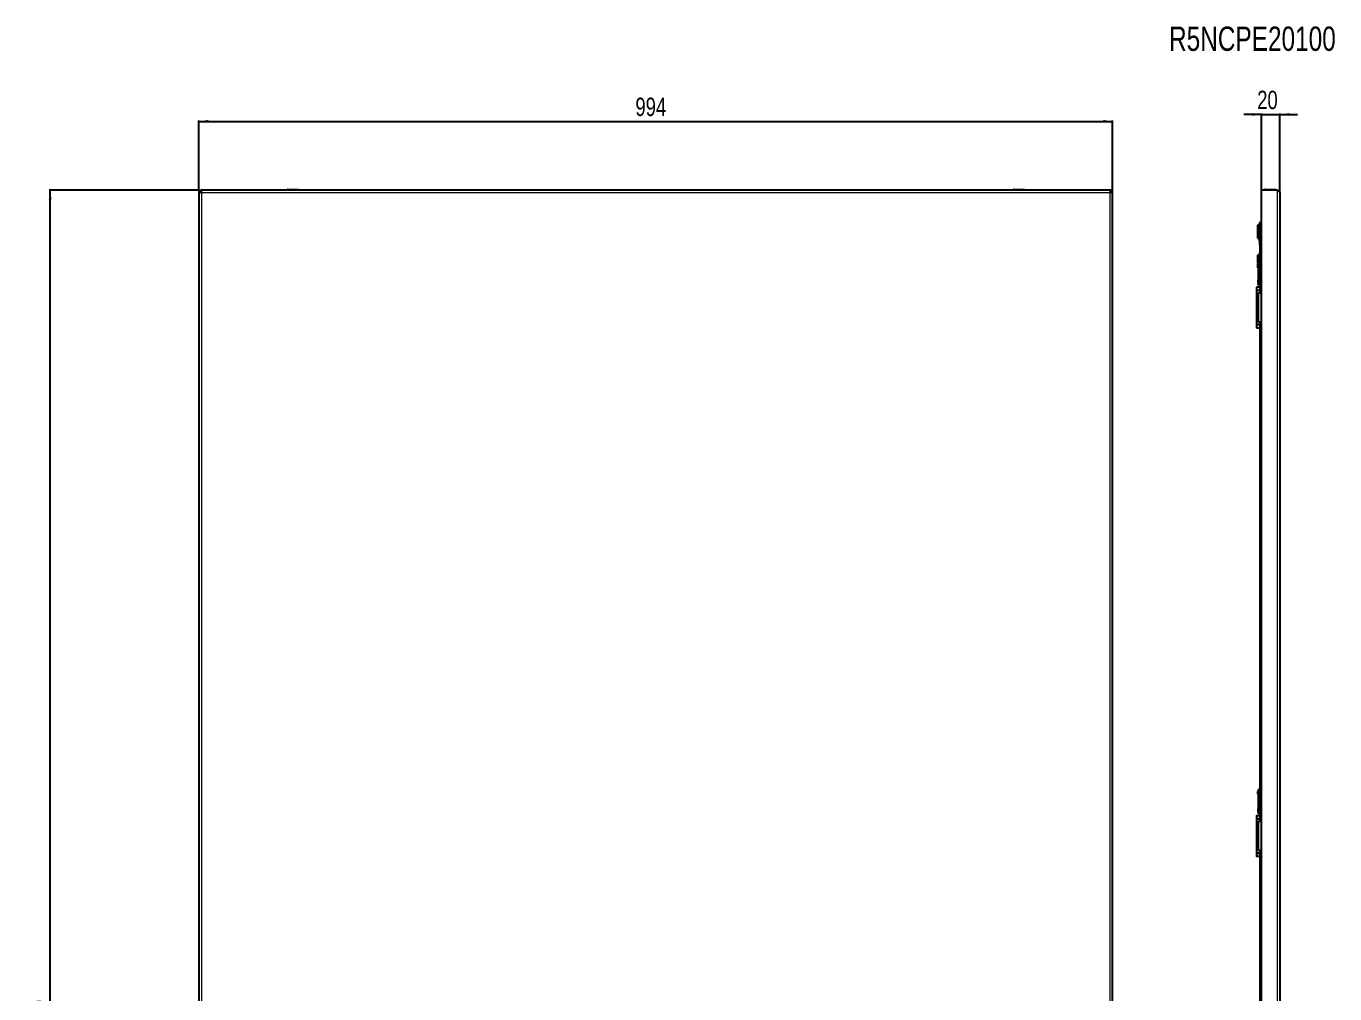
# Model space of a CAD drawing. Header units: millimetres. Extents: x -847 to 1903, y -1228 to 1043.
# Drawn here: x -847 to 577, y -10 to 1043 of the extents above; entities that cross this region are included whole.
import ezdxf

# ---------------------------------------------------------------- set-up
doc = ezdxf.new("R2010")
doc.units = ezdxf.units.MM
doc.layers.add('FORMAT', color=7, linetype='Continuous')
doc.styles.add('SLDTEXTSTYLE0', font='TXT', dxfattribs={"width": 0.75})
doc.dimstyles.new('SLDDIMSTYLE0', dxfattribs={"dimtxt": 20, "dimasz": 10, "dimexe": 0, "dimexo": 0.0625, "dimgap": 5, "dimtad": 2, "dimdec": 1, "dimrnd": 1e-09, "dimzin": 12, "dimdsep": 46, "dimtxsty": 'SLDTEXTSTYLE0', "dimsah": 1, "dimcen": 0.09, "dimadec": 0, "dimazin": 3, "dimtfac": 1, "dimtofl": 0, "dimtmove": 0, "dimatfit": 3, "dimfxl": 0, "dimfrac": 2, "dimtolj": 1, "dimtzin": 12, "dimarcsym": 0})
doc.dimstyles.new('SLDDIMSTYLE1', dxfattribs={"dimtxt": 20, "dimasz": 10, "dimexe": 0, "dimexo": 0.0625, "dimgap": 5, "dimtad": 2, "dimdec": 1, "dimrnd": 1e-09, "dimzin": 12, "dimdsep": 46, "dimtxsty": 'SLDTEXTSTYLE0', "dimsah": 1, "dimcen": 0.09, "dimadec": 0, "dimazin": 3, "dimtfac": 1, "dimtmove": 0, "dimatfit": 0, "dimfxl": 0, "dimfrac": 2, "dimtolj": 1, "dimtzin": 12, "dimarcsym": 0})

# ---------------------------------------------------------------- blocks, each defined once
blk = doc.blocks.new('_D')
at = {"layer": 'FORMAT'}
for p, q in [((-659, 864.6), (-659, 940.6)), ((335, 864.6), (335, 940.6)), ((-659, 939.6), (335, 939.6))]:
    blk.add_line(p, q, dxfattribs=at)
for points in [[(-659, 939.6), (-649, 938.1), (-649, 941.1)], [(335, 939.6), (325, 941.1), (325, 938.1)]]:
    blk.add_solid(points, dxfattribs=at)
at = {"layer": 'FORMAT', "insert": (-184.1, 965.4), "char_height": 20, "attachment_point": 1, "style": 'SLDTEXTSTYLE0'}
blk.add_mtext('994', dxfattribs=at)
blk = doc.blocks.new('_D_1')
at = {"layer": 'FORMAT'}
for p, q in [((-659, 864.6), (-822, 864.6)), ((-821, -1090.4), (-821, 864.6)), ((-659, -1090.4), (-822, -1090.4))]:
    blk.add_line(p, q, dxfattribs=at)
for points in [[(-821, 864.6), (-822.5, 854.6), (-819.4, 854.6)], [(-821, -1090.4), (-819.4, -1080.4), (-822.5, -1080.4)]]:
    blk.add_solid(points, dxfattribs=at)
at = {"layer": 'FORMAT', "insert": (-846.8, -60.8), "char_height": 20, "attachment_point": 1, "rotation": 90, "style": 'SLDTEXTSTYLE0'}
blk.add_mtext('1955', dxfattribs=at)
blk = doc.blocks.new('_D_3')
at = {"layer": 'FORMAT'}
for p, q in [((497.3, 947.1), (478, 947.1)), ((497.3, 864.6), (497.3, 948.1)), ((497.3, 947.1), (517.3, 947.1)), ((517.3, 862), (517.3, 948.1)), ((517.3, 947.1), (536.5, 947.1))]:
    blk.add_line(p, q, dxfattribs=at)
for points in [[(497.3, 947.1), (487.3, 948.6), (487.3, 945.6)], [(517.3, 947.1), (527.3, 945.6), (527.3, 948.6)]]:
    blk.add_solid(points, dxfattribs=at)
at = {"layer": 'FORMAT', "insert": (492.5, 972.9), "char_height": 20, "attachment_point": 1, "style": 'SLDTEXTSTYLE0'}
blk.add_mtext('20', dxfattribs=at)

msp = doc.modelspace()

# ---------------------------------------------------------------- linework, layer by layer
at = {"color": 7, "linetype": 'Continuous', "lineweight": 25}
for p, q in [((-658.97, -1090.4), (-658.97, 864.6)), ((-658.97, 864.6), (-656.97, 864.6)), ((332.73, 864.6), (-656.67, 864.6)), ((-656.67, 862.87), (-656.67, 864.6)), ((-562.72, 865.35), (-562.72, 864.6)), ((-562.47, 865.6), (-551.47, 865.6)), ((-551.22, 864.6), (-551.22, 865.35)), ((227.28, 865.35), (227.28, 864.6)), ((227.53, 865.6), (230.02, 865.6)), ((230.02, 865.6), (238.53, 865.6)), ((238.78, 864.6), (238.78, 865.35)), ((332.73, 864.6), (332.73, 862.86)), ((335.03, 864.6), (333.03, 864.6)), ((335.03, -1090.4), (335.03, 864.6)), ((497.27, -1090.4), (497.27, 864.6)), ((514.67, 864.6), (497.27, 864.6)), ((500.52, 865.35), (500.52, 864.6)), ((500.77, 865.6), (501.67, 865.6)), ((501.67, 865.6), (511.77, 865.6)), ((512.02, 864.6), (512.02, 865.35)), ((517.27, 862), (517.27, -35.4)), ((493.77, 827.1), (493.27, 826.6)), ((493.27, 819.6), (493.27, 826.6)), ((495.27, 827.1), (493.77, 827.1)), ((493.77, 827.1), (493.77, 819.6)), ((495.27, 804.9), (495.27, 829.3)), ((495.57, 829.6), (497.27, 829.6)), ((493.27, 812.6), (493.27, 819.6)), ((493.27, 812.6), (493.77, 812.1)), ((493.77, 819.6), (493.77, 812.1)), ((493.77, 812.1), (495.07, 812.1)), ((495.05, 818.54), (495.07, 818.54)), ((495.27, 815.31), (495.05, 815.31)), ((495.07, 824.95), (495.27, 824.95)), ((495.07, 822.96), (495.07, 824.95)), ((495.07, 822.96), (495.27, 822.96)), ((495.07, 820.99), (495.07, 822.96)), ((495.07, 820.99), (495.27, 820.99)), ((495.07, 819.95), (495.27, 819.95)), ((495.07, 818.9), (495.07, 819.95)), ((495.07, 818.9), (495.27, 818.9)), ((495.07, 817.51), (495.07, 818.9)), ((495.07, 817.51), (495.27, 817.51)), ((495.07, 817.02), (495.07, 817.51)), ((495.07, 817.02), (495.27, 817.02)), ((495.07, 816.23), (495.07, 817.02)), ((495.07, 816.23), (495.27, 816.23)), ((495.07, 815.45), (495.07, 816.23)), ((495.07, 811.99), (495.27, 811.99)), ((495.07, 811.66), (495.07, 811.99)), ((495.07, 811.66), (495.27, 811.66)), ((495.07, 810.99), (495.07, 811.66)), ((495.07, 810.99), (495.27, 810.99)), ((495.07, 809.96), (495.27, 809.96)), ((495.07, 809.85), (495.07, 809.96)), ((495.07, 809.85), (495.27, 809.85)), ((495.07, 809.6), (495.07, 809.85)), ((495.07, 809.24), (495.07, 809.6)), ((495.07, 809.6), (495.27, 809.6)), ((495.07, 809.24), (495.27, 809.24)), ((495.27, 804.6), (495.27, 787.6)), ((495.27, 804.6), (495.57, 804.6)), ((496.22, 804.6), (495.57, 804.6)), ((496.22, 804.6), (497.27, 804.6)), ((493.77, 794.6), (493.27, 794.1)), ((493.27, 784.87), (493.27, 794.1)), ((493.27, 783.2), (493.27, 783.89)), ((493.67, 787.1), (493.67, 762.1)), ((495.27, 794.6), (493.77, 794.6)), ((493.77, 794.6), (493.77, 787.42)), ((497.16, 787.6), (495.67, 787.6)), ((493.27, 780.1), (493.27, 782.39)), ((493.27, 780.1), (493.67, 779.7)), ((491.72, 758.6), (491.72, 756.6)), ((495.27, 759.1), (492.22, 759.1)), ((492.22, 756.1), (495.27, 756.1)), ((492.22, 756.1), (492.22, 755.8)), ((492.22, 718.4), (492.22, 755.8)), ((492.22, 755.8), (495.22, 755.8)), ((494.72, 756.1), (494.72, 755.8)), ((495.22, 755.8), (495.27, 755.8)), ((495.27, 761.6), (495.27, 753.1)), ((495.67, 761.6), (497.27, 761.6)), ((493.77, 753.1), (496.77, 753.1)), ((493.77, 721.1), (493.77, 753.1)), ((497.27, 753.1), (496.77, 753.1)), ((491.72, 717.6), (491.72, 715.6)), ((495.22, 718.4), (492.22, 718.4)), ((492.22, 718.4), (492.22, 718.1)), ((495.27, 718.1), (492.22, 718.1)), ((492.22, 715.1), (495.27, 715.1)), ((496.77, 721.1), (493.77, 721.1)), ((494.72, 718.4), (494.72, 718.1)), ((495.27, 718.4), (495.22, 718.4)), ((495.27, 721.1), (495.27, 212.6)), ((496.77, 721.1), (497.27, 721.1)), ((493.67, 212.1), (493.67, 187.1)), ((497.27, 212.6), (495.67, 212.6)), ((495.27, 186.6), (495.27, 178.1)), ((495.67, 186.6), (497.27, 186.6)), ((491.72, 183.6), (491.72, 181.6)), ((495.27, 184.1), (492.22, 184.1)), ((492.22, 181.1), (495.27, 181.1)), ((492.22, 181.1), (492.22, 180.8)), ((492.22, 143.4), (492.22, 180.8)), ((492.22, 180.8), (495.22, 180.8)), ((493.77, 146.1), (493.77, 178.1)), ((493.77, 178.1), (496.77, 178.1)), ((494.72, 181.1), (494.72, 180.8)), ((495.22, 180.8), (495.27, 180.8)), ((497.27, 178.1), (496.77, 178.1)), ((491.72, 142.6), (491.72, 140.6)), ((495.22, 143.4), (492.22, 143.4)), ((492.22, 143.4), (492.22, 143.1)), ((495.27, 143.1), (492.22, 143.1)), ((496.77, 146.1), (493.77, 146.1)), ((494.72, 143.4), (494.72, 143.1)), ((495.27, 143.4), (495.22, 143.4)), ((495.27, 146.1), (495.27, -33.9)), ((496.77, 146.1), (497.27, 146.1)), ((492.22, 140.1), (495.27, 140.1))]:
    msp.add_line(p, q, dxfattribs=at)
at = {"color": 8, "linetype": 'Continuous', "lineweight": 18}
for p, q in [((-656.37, 862), (-656.37, -35.42)), ((332.43, 862), (-656.37, 862)), ((-551.22, 865.35), (-562.72, 865.35)), ((229.88, 865.35), (227.28, 865.35)), ((238.78, 865.35), (229.88, 865.35)), ((332.43, -1087.8), (332.43, 862)), ((501.46, 865.35), (500.52, 865.35)), ((512.02, 865.35), (501.46, 865.35)), ((514.67, -1090.4), (514.67, 864.6)), ((495.27, 829.3), (495.57, 829.3)), ((495.57, 829.6), (495.57, 829.3)), ((497.27, 829.3), (495.57, 829.3)), ((495.57, 829.3), (495.57, 804.9)), ((495.07, 813.73), (495.27, 813.73)), ((495.57, 804.9), (495.27, 804.9)), ((495.57, 804.9), (497.27, 804.9)), ((495.57, 804.9), (495.57, 804.6)), ((495.67, 787.1), (497.27, 787.1)), ((495.67, 762.1), (495.67, 787.1)), ((495.22, 755.8), (495.22, 756.1)), ((495.22, 753.1), (495.22, 755.8)), ((497.27, 762.1), (495.67, 762.1)), ((496.77, 721.1), (496.77, 753.1)), ((495.22, 718.4), (495.22, 721.1)), ((495.22, 718.1), (495.22, 718.4)), ((495.67, 187.1), (495.67, 212.1)), ((495.67, 212.1), (497.27, 212.1)), ((497.27, 187.1), (495.67, 187.1)), ((495.22, 180.8), (495.22, 181.1)), ((495.22, 178.1), (495.22, 180.8)), ((496.77, 146.1), (496.77, 178.1)), ((495.22, 143.4), (495.22, 146.1)), ((495.22, 143.1), (495.22, 143.4))]:
    msp.add_line(p, q, dxfattribs=at)
at = {"color": 7, "linetype": 'Continuous', "lineweight": 25}
for centre, radius, start, end in [((-562.47, 865.35), 0.25, 90, 180), ((-551.47, 865.35), 0.25, 0, 90), ((227.53, 865.35), 0.25, 90, 180), ((238.53, 865.35), 0.25, 0, 90), ((500.77, 865.35), 0.25, 90, 180), ((511.77, 865.35), 0.25, 0, 90), ((495.57, 829.3), 0.3, 90, 180), ((495.57, 804.9), 0.3, 180, 270), ((492.22, 758.6), 0.5, 90, 180), ((492.22, 756.6), 0.5, 180, 270), ((492.22, 717.6), 0.5, 90, 180), ((492.22, 715.6), 0.5, 180, 270), ((492.22, 183.6), 0.5, 90, 180), ((492.22, 181.6), 0.5, 180, 270), ((492.22, 142.6), 0.5, 90, 180), ((492.22, 140.6), 0.5, 180, 270)]:
    msp.add_arc(centre, radius, start, end, dxfattribs=at)
for points, knots in [([(-658.97, 864.6), (-658.97, 864.49), (-658.95, 864.38), (-658.89, 864.16), (-658.84, 864.05), (-658.71, 863.84), (-658.63, 863.73), (-658.44, 863.51), (-658.33, 863.4), (-658.09, 863.19), (-657.96, 863.08), (-657.67, 862.86), (-657.52, 862.75), (-657.05, 862.43), (-656.72, 862.22), (-656.37, 862)], [0, 0, 0, 0, 0.125, 0.125, 0.25, 0.25, 0.375, 0.375, 0.5, 0.5, 0.625, 0.625, 0.75, 0.75, 1, 1, 1, 1]), ([(-656.97, 864.6), (-656.97, 864.16), (-656.91, 863.73), (-656.69, 862.86), (-656.53, 862.43), (-656.37, 862)], [0, 0, 0, 0, 0.5, 0.5, 1, 1, 1, 1]), ([(-656.37, 862), (-656.4, 862.34), (-656.42, 862.68), (-656.47, 863.31), (-656.5, 863.6), (-656.55, 864.08), (-656.57, 864.27), (-656.62, 864.53), (-656.65, 864.6), (-656.67, 864.6)], [0, 0, 0, 0, 0.25, 0.25, 0.5, 0.5, 0.75, 0.75, 1, 1, 1, 1]), ([(332.43, 862), (332.59, 862.43), (332.74, 862.86), (332.96, 863.73), (333.03, 864.16), (333.03, 864.6)], [0, 0, 0, 0, 0.5, 0.5, 1, 1, 1, 1]), ([(332.43, 862), (332.6, 862.11), (332.77, 862.21), (333.1, 862.43), (333.27, 862.54), (333.58, 862.76), (333.73, 862.87), (334.01, 863.08), (334.15, 863.19), (334.39, 863.41), (334.5, 863.52), (334.68, 863.73), (334.77, 863.84), (334.96, 864.17), (335.03, 864.38), (335.03, 864.6)], [0, 0, 0, 0, 0.125, 0.125, 0.25, 0.25, 0.375, 0.375, 0.5, 0.5, 0.625, 0.625, 0.75, 0.75, 1, 1, 1, 1]), ([(332.73, 864.6), (332.7, 864.6), (332.68, 864.53), (332.63, 864.27), (332.6, 864.08), (332.55, 863.6), (332.53, 863.31), (332.48, 862.68), (332.45, 862.34), (332.43, 862)], [0, 0, 0, 0, 0.25, 0.25, 0.5, 0.5, 0.75, 0.75, 1, 1, 1, 1]), ([(514.67, 864.6), (514.84, 864.49), (515.01, 864.38), (515.35, 864.16), (515.51, 864.05), (515.83, 863.84), (515.98, 863.73), (516.26, 863.51), (516.39, 863.4), (516.63, 863.19), (516.74, 863.08), (516.93, 862.86), (517.01, 862.75), (517.21, 862.43), (517.27, 862.22), (517.27, 862)], [0, 0, 0, 0, 0.125, 0.125, 0.25, 0.25, 0.375, 0.375, 0.5, 0.5, 0.625, 0.625, 0.75, 0.75, 1, 1, 1, 1]), ([(495.07, 820.12), (495.07, 820.16), (495.07, 820.45), (495.07, 820.74), (495.07, 820.99)], [0, 0, 0, 0, 0.13949841, 1, 1, 1, 1]), ([(495.07, 813.73), (495.07, 814.05), (495.07, 814.66), (495.07, 815.23), (495.07, 815.26), (495.07, 815.27)], [0, 0, 0, 0, 0.41567843, 0.77627748, 1, 1, 1, 1]), ([(495.07, 811.99), (495.07, 812.33), (495.07, 812.96), (495.07, 813.49), (495.07, 813.73)], [0, 0, 0, 0, 0.5367999, 1, 1, 1, 1]), ([(495.07, 809.96), (495.07, 810.1), (495.07, 810.36), (495.07, 810.79), (495.07, 810.99)], [0, 0, 0, 0, 0.5476433, 1, 1, 1, 1]), ([(493.37, 785.1), (493.37, 785.16), (493.37, 785.24), (493.37, 785.33), (493.37, 785.42), (493.37, 785.55), (493.37, 785.58), (493.37, 785.6)], [0, 0, 0, 0, 0.1246927, 0.1871822, 0.2497734, 0.5000394, 1, 1, 1, 1]), ([(493.37, 784.89), (493.37, 784.89), (493.37, 784.89), (493.37, 784.91), (493.37, 784.92), (493.37, 784.94), (493.37, 784.98), (493.37, 785.02), (493.37, 785.07), (493.37, 785.09), (493.37, 785.1)], [0, 0, 0, 0, 0.1288253, 0.1801694, 0.2433966, 0.3698599, 0.4998642, 0.7496495, 0.8434763, 1, 1, 1, 1]), ([(493.37, 783.38), (493.37, 783.46), (493.37, 783.62), (493.37, 783.83), (493.37, 784.01), (493.37, 784.18), (493.37, 784.29), (493.37, 784.3), (493.37, 784.3)], [0, 0, 0, 0, 0.1250486, 0.2498861, 0.3708558, 0.4998199, 0.7496086, 1, 1, 1, 1]), ([(493.37, 782.54), (493.37, 782.55), (493.37, 782.56), (493.37, 782.64), (493.37, 782.74), (493.37, 782.87), (493.37, 783.08), (493.37, 783.26), (493.37, 783.38)], [0, 0, 0, 0, 0.25007, 0.3791813, 0.5004993, 0.6241696, 0.7508424, 1, 1, 1, 1]), ([(493.37, 766.66), (493.37, 766.65), (493.37, 766.64), (493.37, 766.55), (493.37, 766.46), (493.37, 766.33), (493.37, 766.12), (493.37, 765.93), (493.37, 765.81)], [0, 0, 0, 0, 0.2500695, 0.3795588, 0.5004992, 0.6245563, 0.7508428, 1, 1, 1, 1]), ([(493.37, 765.81), (493.37, 765.77), (493.37, 765.69), (493.37, 765.54), (493.37, 765.36), (493.37, 765.18), (493.37, 765.01), (493.37, 764.91), (493.37, 764.9), (493.37, 764.89)], [0, 0, 0, 0, 0.06263661, 0.12527825, 0.25007232, 0.37484052, 0.49999408, 0.74969583, 1, 1, 1, 1]), ([(493.37, 764.3), (493.37, 764.3), (493.37, 764.3), (493.37, 764.29), (493.37, 764.28), (493.37, 764.25), (493.37, 764.19), (493.37, 764.14), (493.37, 764.09)], [0, 0, 0, 0, 0.1310705, 0.1824367, 0.2437962, 0.3713877, 0.5004416, 1, 1, 1, 1]), ([(493.37, 764.09), (493.37, 764.07), (493.37, 764.01), (493.37, 763.93), (493.37, 763.87), (493.37, 763.78), (493.37, 763.65), (493.37, 763.62), (493.37, 763.6)], [0, 0, 0, 0, 0.0626863, 0.12517257, 0.18762788, 0.25018469, 0.50031356, 1, 1, 1, 1]), ([(493.37, 210.1), (493.37, 210.16), (493.37, 210.24), (493.37, 210.33), (493.37, 210.42), (493.37, 210.55), (493.37, 210.58), (493.37, 210.6)], [0, 0, 0, 0, 0.1246927, 0.1871822, 0.2497734, 0.5000394, 1, 1, 1, 1]), ([(493.37, 209.89), (493.37, 209.89), (493.37, 209.89), (493.37, 209.91), (493.37, 209.92), (493.37, 209.94), (493.37, 209.98), (493.37, 210.02), (493.37, 210.07), (493.37, 210.09), (493.37, 210.1)], [0, 0, 0, 0, 0.1288253, 0.1801694, 0.2433966, 0.3698599, 0.4998642, 0.7496495, 0.8434763, 1, 1, 1, 1]), ([(493.37, 208.38), (493.37, 208.46), (493.37, 208.62), (493.37, 208.83), (493.37, 209.01), (493.37, 209.18), (493.37, 209.29), (493.37, 209.3), (493.37, 209.3)], [0, 0, 0, 0, 0.1250486, 0.2498861, 0.3708558, 0.4998199, 0.7496086, 1, 1, 1, 1]), ([(493.37, 207.54), (493.37, 207.55), (493.37, 207.56), (493.37, 207.64), (493.37, 207.74), (493.37, 207.87), (493.37, 208.08), (493.37, 208.26), (493.37, 208.38)], [0, 0, 0, 0, 0.25007, 0.3791813, 0.5004993, 0.6241696, 0.7508424, 1, 1, 1, 1]), ([(493.37, 191.66), (493.37, 191.65), (493.37, 191.64), (493.37, 191.55), (493.37, 191.46), (493.37, 191.33), (493.37, 191.12), (493.37, 190.93), (493.37, 190.81)], [0, 0, 0, 0, 0.2500695, 0.3795588, 0.5004992, 0.6245563, 0.7508428, 1, 1, 1, 1]), ([(493.37, 190.81), (493.37, 190.77), (493.37, 190.69), (493.37, 190.54), (493.37, 190.36), (493.37, 190.18), (493.37, 190.01), (493.37, 189.91), (493.37, 189.9), (493.37, 189.89)], [0, 0, 0, 0, 0.0626366, 0.1252782, 0.2500723, 0.3748405, 0.4999941, 0.7496958, 1, 1, 1, 1]), ([(493.37, 189.3), (493.37, 189.3), (493.37, 189.3), (493.37, 189.29), (493.37, 189.28), (493.37, 189.25), (493.37, 189.19), (493.37, 189.14), (493.37, 189.09)], [0, 0, 0, 0, 0.1310705, 0.1824367, 0.2437962, 0.3713877, 0.5004416, 1, 1, 1, 1]), ([(493.37, 189.09), (493.37, 189.07), (493.37, 189.01), (493.37, 188.93), (493.37, 188.87), (493.37, 188.78), (493.37, 188.65), (493.37, 188.62), (493.37, 188.6)], [0, 0, 0, 0, 0.0626863, 0.1251726, 0.1876279, 0.2501847, 0.5003136, 1, 1, 1, 1])]:
    msp.add_open_spline(points, degree=3, knots=knots, dxfattribs=at)
for points in [[(493.67, 787.1), (493.68, 787.16), (493.69, 787.29), (493.81, 787.46), (493.98, 787.57), (494.11, 787.59), (494.17, 787.6)], [(495.67, 787.6), (495.48, 787.6), (495.08, 787.6), (494.59, 787.6), (494.24, 787.6), (494.19, 787.6), (494.17, 787.6)], [(494.17, 761.6), (494.11, 761.6), (493.98, 761.62), (493.81, 761.74), (493.69, 761.9), (493.68, 762.03), (493.67, 762.1)], [(494.17, 761.6), (494.19, 761.6), (494.24, 761.6), (494.59, 761.6), (495.08, 761.6), (495.48, 761.6), (495.67, 761.6)], [(493.67, 212.1), (493.68, 212.16), (493.69, 212.29), (493.81, 212.46), (493.98, 212.57), (494.11, 212.59), (494.17, 212.6)], [(495.67, 212.6), (495.48, 212.6), (495.08, 212.6), (494.59, 212.6), (494.24, 212.6), (494.19, 212.6), (494.17, 212.6)], [(494.17, 186.6), (494.11, 186.6), (493.98, 186.62), (493.81, 186.74), (493.69, 186.9), (493.68, 187.03), (493.67, 187.1)], [(494.17, 186.6), (494.19, 186.6), (494.24, 186.6), (494.59, 186.6), (495.08, 186.6), (495.48, 186.6), (495.67, 186.6)]]:
    msp.add_open_spline(points, degree=3, dxfattribs=at)
at = {"color": 8, "linetype": 'Continuous', "lineweight": 18}
for points in [[(495.67, 787.1), (495.41, 787.1), (494.89, 787.1), (494.23, 787.1), (493.76, 787.1), (493.7, 787.1), (493.67, 787.1)], [(495.67, 787.6), (495.67, 787.59), (495.67, 787.57), (495.67, 787.46), (495.67, 787.29), (495.67, 787.16), (495.67, 787.1)], [(493.67, 762.1), (493.7, 762.1), (493.76, 762.1), (494.23, 762.1), (494.89, 762.1), (495.41, 762.1), (495.67, 762.1)], [(495.67, 762.1), (495.67, 762.03), (495.67, 761.9), (495.67, 761.74), (495.67, 761.62), (495.67, 761.6), (495.67, 761.6)], [(495.67, 212.1), (495.41, 212.1), (494.89, 212.1), (494.23, 212.1), (493.76, 212.1), (493.7, 212.1), (493.67, 212.1)], [(495.67, 212.6), (495.67, 212.59), (495.67, 212.57), (495.67, 212.46), (495.67, 212.29), (495.67, 212.16), (495.67, 212.1)], [(493.67, 187.1), (493.7, 187.1), (493.76, 187.1), (494.23, 187.1), (494.89, 187.1), (495.41, 187.1), (495.67, 187.1)], [(495.67, 187.1), (495.67, 187.03), (495.67, 186.9), (495.67, 186.74), (495.67, 186.62), (495.67, 186.6), (495.67, 186.6)]]:
    msp.add_open_spline(points, degree=3, dxfattribs=at)

# ---------------------------------------------------------------- texts
at = {"layer": 'FORMAT', "insert": (396.57, 1042.76), "char_height": 26.4583, "attachment_point": 1, "style": 'SLDTEXTSTYLE0'}
msp.add_mtext('R5NCPE20100', dxfattribs=at)

# ---------------------------------------------------------------- dimensions: what is measured, and where the dimension line sits
at = {"layer": 'FORMAT'}
for base, p1, p2, dimstyle, picture, middle in [((517.27, 947.1), (497.27, 864.6), (517.27, 862), 'SLDDIMSTYLE1', '_D_3', (507.27, 947.1)), ((335.03, 939.6), (-658.97, 864.6), (335.03, 864.6), 'SLDDIMSTYLE0', '_D', (-161.97, 939.6))]:
    dim = msp.add_linear_dim(base=base, p1=p1, p2=p2, dimstyle=dimstyle, dxfattribs=at)
    dim.commit()
    dim.dimension.update_dxf_attribs({"geometry": picture, "text_midpoint": middle, "dimtype": 160})
dim = msp.add_linear_dim(base=(-820.98, 864.6), p1=(-658.97, -1090.4), p2=(-658.97, 864.6), angle=90, dimstyle='SLDDIMSTYLE0', dxfattribs=at)
dim.commit()
dim.dimension.update_dxf_attribs({"geometry": '_D_1', "text_midpoint": (-820.98, -31.21), "dimtype": 160})

doc.saveas('drawing.dxf')
